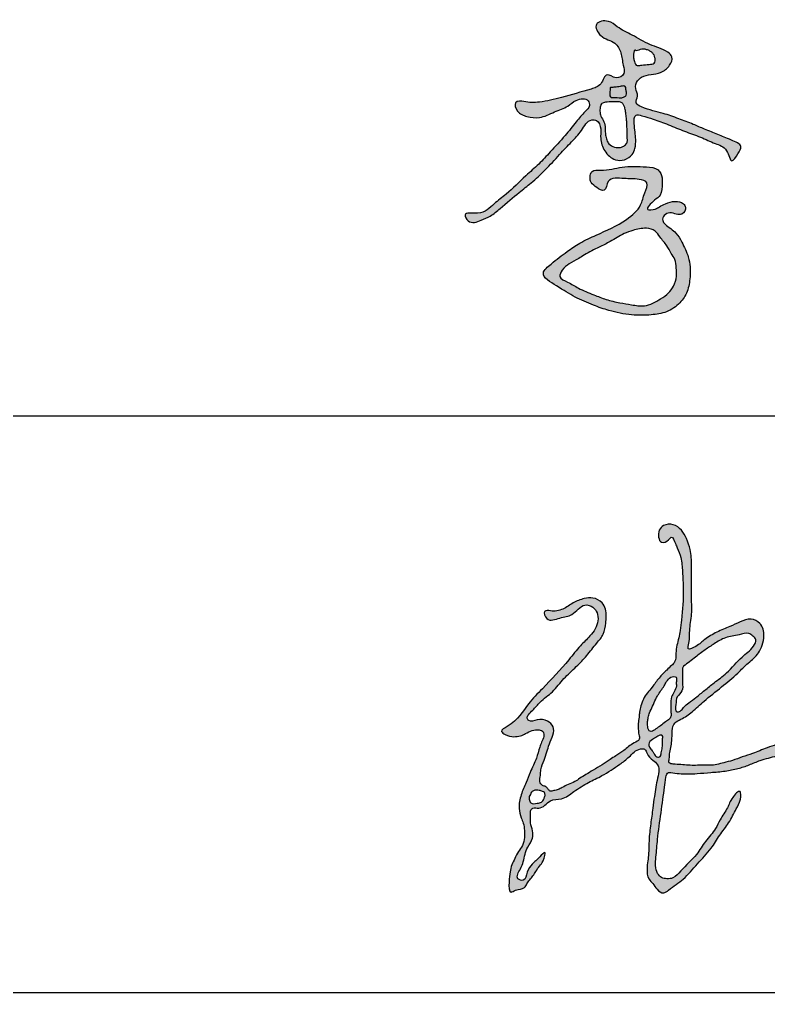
# Model space of a CAD drawing. Extents: x 28773 to 175644, y 7355 to 486294.
# Drawn here: x 150478 to 151777, y 141951 to 143639 of the extents above; entities that cross this region are included whole.
import ezdxf

# ---------------------------------------------------------------- set-up
doc = ezdxf.new("R2010")
doc.units = 0
doc.header["$LTSCALE"] = 1000
doc.header["$MEASUREMENT"] = 0
doc.layers.add('文字和字符', color=7, linetype='Continuous')

msp = doc.modelspace()

# ---------------------------------------------------------------- hatches: boundary and pattern name
at = {"layer": '文字和字符'}
h = msp.add_hatch(color=6, dxfattribs=at)
edge = h.paths.add_edge_path()
edge.add_spline(control_points=[(151353.1, 143496.5), (151353.4, 143496.4), (151390, 143493.2), (151420.2, 143505.6), (151458.6, 143514.4), (151488, 143523.9), (151494.8, 143549.7), (151512.1, 143533.5), (151529.9, 143543.6), (151523.7, 143562.3), (151523.1, 143580), (151510.6, 143602.6), (151486.3, 143604), (151471.6, 143634.1), (151500.7, 143638.8), (151517.2, 143622.9), (151542.7, 143611.7), (151570.4, 143593.5), (151596.3, 143588.1), (151612.8, 143573.2), (151605.5, 143556.5), (151587.1, 143542.2), (151563.6, 143544.5), (151548.1, 143532.2), (151544.9, 143518.7), (151552.6, 143506.9), (151544.5, 143493.3), (151567.4, 143481.8), (151590.8, 143477.7), (151621.2, 143466.8), (151645.1, 143457.7), (151667.2, 143447.9), (151690.2, 143439.4), (151709.1, 143430.9), (151734, 143421.1), (151723.7, 143405.7), (151711.8, 143385.1), (151706.2, 143417.2), (151683, 143423.4), (151658.9, 143435.7), (151631, 143444.5), (151604.4, 143456.3), (151579.1, 143465.7), (151562, 143470.5), (151543.9, 143475.9), (151544, 143451.3), (151547.3, 143435.3), (151546.9, 143416.2), (151540.7, 143402.9), (151528, 143394), (151508.2, 143394.1), (151491.8, 143409.7), (151484.6, 143430.7), (151487.5, 143448.5), (151482.5, 143464.3), (151463.7, 143465.9), (151453.2, 143444.4), (151434.8, 143425.8), (151413, 143403.1), (151391.1, 143378.2), (151367.4, 143356.4), (151340.3, 143335.7), (151317.5, 143315.8), (151296.1, 143297.7), (151278, 143290), (151258, 143282.6), (151245.9, 143306.4), (151281.6, 143298.4), (151299, 143318.5), (151328.2, 143339.3), (151351.7, 143364.7), (151378.9, 143387.2), (151400.6, 143411.6), (151423.1, 143435.1), (151442.3, 143459.8), (151456.1, 143476.4), (151468.1, 143487.2), (151464.2, 143503.3), (151442.5, 143500.6), (151428.2, 143486), (151404.8, 143479.1), (151382.6, 143466.1), (151358.7, 143470.1), (151342.2, 143475.7), (151331.8, 143498.2), (151353, 143496.5), (151353.1, 143496.5)], knot_values=[0, 0, 0, 0, 37.200114, 91.320491, 165.552277, 191.794321, 218.377312, 240.981666, 262.088012, 282.142005, 312.686531, 339.649791, 378.667629, 407.600467, 437.073636, 462.079158, 503.038538, 551.641933, 598.38254, 613.574993, 634.379376, 661.836336, 708.993627, 722.171326, 741.234276, 760.297225, 776.271776, 792.569008, 846.885535, 886.364067, 923.879172, 953.564578, 987.654437, 1022.983531, 1050.737693, 1069.313673, 1091.638002, 1119.125063, 1152.028231, 1189.926643, 1231.5094, 1273.175743, 1312.041059, 1340.553805, 1354.652933, 1375.412602, 1414.027671, 1435.47698, 1451.393633, 1473.994605, 1495.440379, 1528.930707, 1560.560192, 1583.420751, 1605.787661, 1617.314314, 1652.832859, 1689.166989, 1730.614602, 1782.406199, 1827.708188, 1864.317555, 1924.161807, 1954.751664, 1978.414961, 2009.901325, 2025.877661, 2056.206106, 2101.924511, 2138.940455, 2203.653812, 2245.874288, 2285.588792, 2339.12041, 2381.889891, 2414.291903, 2431.736174, 2443.518671, 2472.148613, 2496.841057, 2531.490224, 2570.411868, 2600.571575, 2626.813618, 2647.271258, 2667.490218, 2667.490218, 2667.490218, 2667.490218], degree=3, periodic=0)
edge = h.paths.add_edge_path(flags=16)
edge.add_spline(control_points=[(151488.3, 143493.3), (151488.4, 143493.4), (151500.4, 143496.6), (151509.3, 143495.6), (151517.5, 143496.7), (151524.1, 143494.2), (151526.2, 143489.3), (151529, 143484), (151529.5, 143476.2), (151530.8, 143467.9), (151531.4, 143459.7), (151531.3, 143452.9), (151532.6, 143444.8), (151531.7, 143437.4), (151532.6, 143429.9), (151531.7, 143423.5), (151526.6, 143419), (151519.2, 143415.8), (151509.8, 143417.1), (151500.3, 143421.5), (151496.6, 143430.2), (151494.1, 143439.3), (151494.2, 143450.1), (151492.6, 143461.7), (151486.2, 143470.2), (151484.5, 143479.7), (151485.3, 143486.8), (151486.3, 143490.9), (151488.2, 143493.3), (151488.3, 143493.3)], knot_values=[0, 0, 0, 0, 17.404746, 29.387846, 42.985867, 50.266335, 56.954161, 63.801774, 75.581128, 88.455483, 98.941086, 109.792245, 116.806441, 133.072793, 140.441564, 148.341049, 158.751059, 166.832285, 181.387675, 196.945751, 207.369773, 219.600317, 236.294444, 252.093415, 267.338386, 279.187562, 291.635416, 295.082405, 299.162326, 299.162326, 299.162326, 299.162326], degree=3, periodic=0)
edge = h.paths.add_edge_path(flags=16)
edge.add_spline(control_points=[(151546.4, 143585.5), (151546.5, 143585.5), (151557.2, 143587.4), (151563.9, 143587.2), (151571.4, 143584.4), (151575.6, 143581.2), (151579, 143577.4), (151580.1, 143572.3), (151581.3, 143567.3), (151578.3, 143561), (151568.4, 143561.1), (151560.5, 143559.8), (151553.7, 143559.2), (151547.8, 143557.6), (151544, 143565.2), (151543.6, 143572.2), (151541.6, 143578.3), (151546.4, 143585.6), (151546.4, 143585.5)], knot_values=[0, 0, 0, 0, 11.032394, 27.080246, 35.7167, 42.398017, 49.241922, 56.254438, 64.042896, 70.017142, 82.400073, 100.141744, 104.717416, 111.155207, 123.02071, 132.051492, 141.212423, 151.788927, 151.788927, 151.788927, 151.788927], degree=3, periodic=0)
h = msp.add_hatch(color=6, dxfattribs=at)
edge = h.paths.add_edge_path()
edge.add_spline(control_points=[(151479.3, 143347.1), (151479.4, 143347), (151497.9, 143336.3), (151495.8, 143367.6), (151528.7, 143361.3), (151547.3, 143363.5), (151571.7, 143356.6), (151560.3, 143335.8), (151556.7, 143312.4), (151524.4, 143285), (151486.7, 143268.8), (151451.3, 143252.4), (151424.9, 143234.6), (151405.5, 143219.1), (151377, 143195.9), (151414.4, 143174.3), (151439.7, 143157.5), (151471.6, 143143.7), (151503.8, 143132.3), (151537.6, 143125.5), (151571.4, 143125.6), (151601.1, 143130.1), (151623.6, 143145.2), (151637.8, 143167.3), (151642.2, 143195.2), (151640.7, 143225.5), (151628.4, 143249.9), (151616.8, 143271.3), (151601.7, 143279), (151592.1, 143290.1), (151595.5, 143300.5), (151609.5, 143306.4), (151625.8, 143294.8), (151635.9, 143311.5), (151624.6, 143326.3), (151603.8, 143322.7), (151589, 143314.4), (151580.3, 143309.1), (151559.6, 143306.4), (151578.5, 143325.4), (151592.7, 143334.4), (151592.8, 143354.1), (151592.8, 143369.6), (151583.1, 143381.9), (151557.6, 143383.7), (151524, 143385.3), (151495.5, 143375.4), (151470.3, 143378.8), (151467.4, 143365.2), (151467.6, 143354.9), (151479.2, 143347.2), (151479.3, 143347.1)], knot_values=[0, 0, 0, 0, 18.772704, 41.477809, 80.044627, 116.802218, 137.16377, 161.475231, 192.122008, 241.084265, 322.841358, 366.476474, 403.599349, 452.266279, 480.822437, 525.281218, 577.345985, 625.678179, 664.966098, 720.530015, 767.556127, 805.470545, 843.947055, 876.303707, 911.805465, 960.132454, 999.3713, 1024.963912, 1058.777917, 1069.239579, 1081.911788, 1097.237565, 1126.410668, 1144.842947, 1154.50106, 1197.467328, 1213.824352, 1225.506518, 1243.541639, 1270.934025, 1289.010321, 1319.830534, 1342.259698, 1352.785688, 1381.704372, 1440.604971, 1492.626113, 1513.017666, 1528.122336, 1540.553544, 1559.179396, 1559.179396, 1559.179396, 1559.179396], degree=3, periodic=0)
edge = h.paths.add_edge_path(flags=16)
edge.add_spline(control_points=[(151457.9, 143230.4), (151458.2, 143230.5), (151483.9, 143244.8), (151504, 143253.5), (151523, 143266.7), (151544.2, 143273.9), (151562.4, 143278.3), (151581.1, 143273.9), (151589.7, 143259.4), (151600.9, 143247.9), (151607.6, 143233.8), (151616, 143222.1), (151617, 143208.1), (151618.4, 143192.4), (151613.6, 143177), (151603.9, 143163.2), (151586.3, 143152.1), (151565.1, 143139.6), (151540.1, 143144), (151518.1, 143147.4), (151496, 143152.8), (151472.4, 143161.8), (151448.9, 143171.4), (151431.9, 143182.8), (151411.6, 143190.3), (151419.9, 143206.6), (151432.5, 143216.4), (151443.6, 143221.6), (151457.8, 143230.3), (151457.9, 143230.4)], knot_values=[0, 0, 0, 0, 40.204211, 70.058468, 108.464216, 130.884004, 163.643923, 185.732296, 204.334618, 231.03456, 252.428664, 268.982791, 289.824735, 309.33459, 334.505674, 354.736006, 378.254387, 420.802499, 451.909656, 480.365956, 514.245068, 545.922498, 586.383232, 616.269524, 639.057016, 655.457897, 678.34596, 704.341019, 720.45671, 720.45671, 720.45671, 720.45671], degree=3, periodic=0)
h = msp.add_hatch(color=6, dxfattribs=at)
edge = h.paths.add_edge_path()
edge.add_spline(control_points=[(151399.2, 142613.2), (151399.4, 142613.2), (151424.3, 142614.3), (151437.1, 142628), (151455.8, 142634.7), (151473.6, 142637.1), (151492.5, 142627.4), (151497, 142607.7), (151494.5, 142589.5), (151492.6, 142572.1), (151477, 142555.3), (151462.7, 142535.7), (151443.3, 142515.4), (151421.5, 142496.5), (151404.3, 142472.2), (151382.4, 142458), (151370.4, 142442.5), (151361.5, 142434.9), (151357.7, 142427.6), (151363.2, 142419), (151377.5, 142426.4), (151392.9, 142424.4), (151410.3, 142408.5), (151397.9, 142387.2), (151392.9, 142368.5), (151388, 142353.5), (151382, 142340.5), (151382, 142327.6), (151379.1, 142318.2), (151384.1, 142309.9), (151391.4, 142309.3), (151394.8, 142304.5), (151398.6, 142299.3), (151405.5, 142302), (151412.5, 142303.1), (151420.6, 142307.5), (151429.8, 142312.7), (151440.9, 142316.2), (151450.4, 142323.4), (151461.1, 142329.8), (151474.1, 142337.6), (151488.2, 142346), (151501.3, 142354.5), (151513.6, 142363), (151528.3, 142371.8), (151539.3, 142382.8), (151555, 142388.9), (151552, 142399.6), (151551.1, 142408.3), (151550.9, 142418.4), (151552.8, 142428.1), (151553.3, 142438.5), (151555.9, 142449.1), (151561, 142464.8), (151574.7, 142479), (151586.5, 142497.1), (151599.1, 142508.7), (151607.9, 142517.9), (151617.2, 142525.8), (151615.8, 142539.6), (151619, 142557.5), (151624.4, 142576.4), (151627.3, 142609), (151630.5, 142643.1), (151627.9, 142679.3), (151626.7, 142703.5), (151620.2, 142720.1), (151615.2, 142730.5), (151610.1, 142745.4), (151602.9, 142733.6), (151586.8, 142727.8), (151584.2, 142751.5), (151595.8, 142763.4), (151612.7, 142764.6), (151627.1, 142753.8), (151635.9, 142737.8), (151642.9, 142717.4), (151643.9, 142697.1), (151643.7, 142677.9), (151643.8, 142659), (151643.4, 142634.9), (151645, 142607.7), (151639.4, 142580.7), (151641, 142563.3), (151635.3, 142543.2), (151655.5, 142553.4), (151666.8, 142564.5), (151687.6, 142577.3), (151708.7, 142585), (151727.6, 142594.2), (151745.8, 142601.4), (151765.9, 142592.1), (151771, 142571.8), (151766.7, 142554.3), (151759.2, 142536.7), (151741.5, 142523.1), (151721.4, 142502.3), (151695.2, 142480.6), (151667.9, 142459.5), (151646.1, 142438.5), (151629.2, 142426.7), (151607.3, 142417), (151612.2, 142389.6), (151605.4, 142369.9), (151605.4, 142357.7), (151603.2, 142348.7), (151614.7, 142346.9), (151624.9, 142347.2), (151642.3, 142344.7), (151662.9, 142346), (151683.8, 142345), (151700.5, 142350.6), (151715.7, 142353.3), (151731.7, 142360.6), (151752.3, 142366), (151771.3, 142375.4), (151790, 142380.4), (151805.1, 142388.5), (151817.1, 142390.9), (151833.6, 142403.1), (151827.4, 142377.8), (151812.3, 142369), (151788.4, 142360.4), (151765.4, 142355.7), (151743.8, 142345.8), (151723.6, 142339.3), (151701.2, 142334.9), (151677.5, 142333.1), (151651, 142330.6), (151627.2, 142329.9), (151611.5, 142332.5), (151601.5, 142333.7), (151598.2, 142321.1), (151594.6, 142285.4), (151586, 142236.3), (151582.3, 142187.6), (151579.6, 142162.5), (151591.2, 142150), (151601.4, 142148.4), (151614.6, 142149.4), (151629.4, 142168.8), (151651.4, 142186.3), (151667, 142214.7), (151684.6, 142231.9), (151693.7, 142253.4), (151706.6, 142270.7), (151711.6, 142287.2), (151730.1, 142307), (151729, 142282.8), (151719.9, 142267.9), (151708.9, 142245.3), (151691.8, 142224.5), (151677.1, 142198.2), (151653.3, 142175.3), (151631.4, 142147.3), (151610, 142134.7), (151594.7, 142121.3), (151583.2, 142130.3), (151577.4, 142139.9), (151567.1, 142149.7), (151565.5, 142169.4), (151570.2, 142191), (151569.5, 142217.1), (151572.7, 142243.3), (151576.3, 142268.8), (151579.5, 142295.4), (151583.3, 142317.9), (151587.9, 142336), (151585.3, 142348.2), (151574.7, 142354.7), (151567, 142363.1), (151563.6, 142374.4), (151548.3, 142374.3), (151536.8, 142359.9), (151515.1, 142343.9), (151491.9, 142328.5), (151463.9, 142315.4), (151440.8, 142301.7), (151421.1, 142285), (151399.9, 142287), (151389.8, 142275.9), (151379.5, 142269.4), (151369.9, 142273.2), (151364, 142267.3), (151365, 142257.9), (151363.2, 142245.8), (151368.7, 142232.7), (151369.4, 142216.9), (151356.2, 142201.9), (151353.4, 142181.8), (151347.5, 142165.3), (151336.6, 142149), (151356.2, 142143), (151357.7, 142161.7), (151367.4, 142175.5), (151378, 142183), (151392.6, 142200.8), (151387.4, 142178.8), (151380, 142171.1), (151373.8, 142162), (151369, 142153.6), (151363, 142146.8), (151358.2, 142140.2), (151353.2, 142129.5), (151340.8, 142132.2), (151326.8, 142120.9), (151326.9, 142145.6), (151328.8, 142158.3), (151331.5, 142173), (151337.6, 142184.1), (151342.6, 142196), (151351.8, 142206.4), (151354.3, 142219.7), (151354.2, 142232.8), (151352.7, 142244.4), (151347.1, 142256.3), (151343.3, 142273), (151347.2, 142294.4), (151356.6, 142314.2), (151364.4, 142335.8), (151374.6, 142355.4), (151379.3, 142373.5), (151383.5, 142386.1), (151388, 142394.1), (151387.8, 142404.3), (151373.4, 142409.5), (151360.1, 142403), (151346.8, 142395.6), (151334, 142394.7), (151323.2, 142396.1), (151310.1, 142405.4), (151342.5, 142421.4), (151354.9, 142447.8), (151393.2, 142486.4), (151423.5, 142518.7), (151448.8, 142551.2), (151465.8, 142567.5), (151480.2, 142584.6), (151484, 142605.8), (151473.1, 142621.1), (151453.1, 142627.2), (151439.4, 142603.7), (151415.3, 142602.7), (151395, 142591.7), (151382.5, 142615.5), (151399.1, 142613.2), (151399.2, 142613.2)], knot_values=[0, 0, 0, 0, 29.830329, 58.917813, 87.403057, 108.106156, 133.178165, 167.21185, 183.493575, 210.674955, 237.313626, 275.867732, 312.375317, 353.761043, 395.875537, 434.582879, 460.669761, 476.274997, 484.417806, 491.620343, 511.676156, 536.924503, 555.692553, 598.362356, 618.348177, 639.189191, 663.45492, 677.063063, 692.317653, 702.959274, 711.943659, 720.14469, 726.927846, 735.80548, 746.57076, 757.657127, 773.391329, 790.76732, 805.441898, 822.594095, 842.866694, 868.323001, 891.127033, 907.573393, 930.634575, 961.258613, 976.688727, 988.002723, 1001.170801, 1014.557807, 1029.617846, 1042.133039, 1057.768168, 1075.005198, 1109.99381, 1138.042246, 1164.89526, 1180.29965, 1191.874738, 1213.241442, 1232.349281, 1268.725268, 1294.322921, 1368.395782, 1410.724556, 1445.044845, 1469.944393, 1480.867815, 1499.328512, 1508.741629, 1526.286567, 1555.649157, 1570.573337, 1593.98259, 1617.984445, 1641.382666, 1669.439815, 1707.291974, 1725.035697, 1749.43332, 1786.029801, 1824.844218, 1863.911625, 1895.042411, 1908.396405, 1926.997455, 1954.733646, 1988.605585, 2022.407336, 2049.221687, 2076.673409, 2100.00089, 2131.565175, 2154.184674, 2175.023051, 2209.537897, 2244.846276, 2295.987218, 2350.394106, 2388.904508, 2420.906973, 2437.842954, 2481.538585, 2513.67034, 2525.068719, 2534.685067, 2544.923321, 2563.314623, 2581.768155, 2615.884833, 2650.046285, 2667.232328, 2688.872495, 2714.057646, 2739.784309, 2777.467879, 2801.534699, 2820.718126, 2846.219989, 2860.698517, 2879.243585, 2912.659008, 2940.608915, 2982.423161, 3010.685784, 3039.178412, 3070.401495, 3105.567192, 3138.040416, 3181.77967, 3202.070017, 3207.318711, 3220.228211, 3244.089956, 3371.102495, 3414.225609, 3453.462193, 3467.26996, 3480.300078, 3495.079726, 3519.973063, 3575.220664, 3613.131208, 3652.775903, 3675.917744, 3710.071084, 3737.577823, 3760.456026, 3779.026476, 3804.406012, 3842.427404, 3879.53793, 3916.903526, 3966.451123, 4017.131972, 4061.072175, 4074.638395, 4092.565028, 4109.947309, 4123.823044, 4149.665691, 4185.989873, 4217.238435, 4257.446297, 4295.790415, 4324.39685, 4369.00823, 4390.680082, 4401.809145, 4417.703641, 4439.204356, 4450.588858, 4460.404255, 4494.065203, 4522.530802, 4573.458554, 4609.521342, 4650.912748, 4685.917862, 4712.736046, 4730.120946, 4746.286022, 4759.95949, 4766.863435, 4776.672561, 4797.16942, 4817.291784, 4834.860476, 4859.323634, 4896.066848, 4914.918931, 4939.065769, 4952.349318, 4974.17708, 4996.946, 5022.500289, 5038.394722, 5059.260572, 5074.696393, 5090.132213, 5102.860644, 5115.363234, 5127.279907, 5137.839505, 5160.110254, 5171.91017, 5195.838718, 5221.384366, 5238.430758, 5255.298426, 5274.238989, 5291.838335, 5311.960699, 5328.55338, 5346.364767, 5359.960569, 5382.934513, 5416.477261, 5448.016954, 5474.30002, 5511.880375, 5539.40652, 5552.058861, 5566.94274, 5578.03298, 5588.729847, 5622.382906, 5636.081831, 5651.985781, 5673.57334, 5685.092373, 5703.046221, 5778.830378, 5827.289368, 5921.873186, 5965.463367, 5998.231583, 6019.778213, 6058.791881, 6074.951846, 6095.085564, 6133.666904, 6164.015928, 6195.290173, 6213.346315, 6227.672688, 6227.672688, 6227.672688, 6227.672688], degree=3, periodic=0)
edge = h.paths.add_edge_path(flags=16)
edge.add_spline(control_points=[(151607.8, 142498.2), (151607.7, 142498.1), (151599, 142490.8), (151596.5, 142482.7), (151590.3, 142474.8), (151585.6, 142467.2), (151580.2, 142458.3), (151576.5, 142448), (151571.1, 142437.9), (151568.5, 142428.9), (151567.3, 142421.8), (151567.4, 142415.4), (151567.9, 142410), (151569.4, 142405.1), (151575.7, 142403), (151581.7, 142409.4), (151590.5, 142413.6), (151597.5, 142420.7), (151605.6, 142424.8), (151608.8, 142432), (151607.3, 142440.3), (151608.2, 142451), (151607.3, 142463.3), (151614.1, 142472.9), (151618.1, 142482.3), (151616.7, 142490.4), (151618.7, 142498.5), (151612.9, 142499.9), (151607.9, 142498.2), (151607.8, 142498.2)], knot_values=[0, 0, 0, 0, 15.16178, 26.885115, 40.319645, 54.966413, 64.568744, 83.231373, 100.644648, 111.873825, 122.261764, 130.597594, 138.137919, 145.255344, 149.904189, 163.057972, 176.277051, 191.533217, 204.002706, 212.709306, 222.244258, 238.518955, 257.638434, 271.136509, 286.704711, 297.422187, 307.353728, 313.519692, 320.456367, 320.456367, 320.456367, 320.456367], degree=3, periodic=0)
edge = h.paths.add_edge_path(flags=16)
edge.add_spline(control_points=[(151629.9, 142517.1), (151630.2, 142517.2), (151651.6, 142534), (151666.1, 142545), (151683.8, 142556.9), (151702.6, 142568.6), (151723.4, 142570), (151740.8, 142576.8), (151750, 142569.9), (151757.8, 142562.5), (151748.1, 142546.1), (151727.8, 142532.3), (151708.1, 142506.8), (151684.4, 142490.1), (151666.7, 142475.7), (151652.5, 142463.9), (151639.9, 142454.5), (151629.8, 142447.4), (151625.9, 142439.1), (151614.3, 142436.1), (151617.1, 142452.2), (151616.9, 142464.2), (151629.5, 142474), (151627.9, 142487.3), (151628, 142498.6), (151628.5, 142506.8), (151627.5, 142512.5), (151629.9, 142517), (151629.9, 142517.1)], knot_values=[0, 0, 0, 0, 36.430419, 65.187197, 91.419752, 121.899033, 155.898168, 179.129599, 191.187594, 202.563458, 218.937757, 256.902618, 310.337733, 348.658026, 377.380118, 405.122206, 425.745844, 443.117225, 454.890005, 463.601594, 481.231921, 499.962837, 517.902498, 538.606138, 551.160941, 565.957672, 570.889886, 577.866804, 577.866804, 577.866804, 577.866804], degree=3, periodic=0)
edge = h.paths.add_edge_path(flags=16)
edge.add_spline(control_points=[(151569.8, 142382), (151569.8, 142382.1), (151575.6, 142391.7), (151582.1, 142394.2), (151587.3, 142397.7), (151595.1, 142398.1), (151592.5, 142388.5), (151593.6, 142381), (151592.6, 142373), (151591, 142366.6), (151590.7, 142361.3), (151586.6, 142358.9), (151581.8, 142360.4), (151579, 142365.5), (151575.8, 142370), (151572.8, 142374.9), (151569.2, 142377), (151569.8, 142381.9), (151569.8, 142382)], knot_values=[0, 0, 0, 0, 13.966431, 26.642221, 32.867363, 40.668687, 50.865474, 62.813241, 75.541774, 82.709236, 91.158043, 95.563358, 100.25464, 110.515602, 118.401257, 123.681007, 133.675528, 136.491121, 136.491121, 136.491121, 136.491121], degree=3, periodic=0)
edge = h.paths.add_edge_path(flags=16)
edge.add_spline(control_points=[(151364.4, 142295), (151364.4, 142295.1), (151369.9, 142304.6), (151378.4, 142302.3), (151384.8, 142300.8), (151389.5, 142298.2), (151390.2, 142292.7), (151387.9, 142288.2), (151386.3, 142282.6), (151380.9, 142280.2), (151374, 142279.3), (151364.5, 142277.5), (151362.5, 142286.2), (151361.4, 142290.7), (151364.3, 142295), (151364.4, 142295)], knot_values=[0, 0, 0, 0, 11.122688, 25.410392, 33.76565, 39.259742, 46.34399, 54.032835, 60.099225, 69.754386, 75.753906, 90.734986, 100.54138, 106.793197, 112.698594, 112.698594, 112.698594, 112.698594], degree=3, periodic=0)

# ---------------------------------------------------------------- linework, layer by layer
for p, q in [((145644.1, 142951.4), (153644.1, 142951.4)), ((145644.1, 141951.4), (153644.1, 141951.4))]:
    msp.add_line(p, q)
at = {"layer": '文字和字符', "color": 6}
for points, start_tangent, end_tangent in [([(151353.1, 143496.5), (151379.9, 143495.5), (151418.1, 143503.7), (151469.6, 143518.1), (151486.1, 143527.4), (151497.4, 143542.8), (151512.8, 143537.7), (151526.2, 143544.9), (151525.2, 143559.3), (151521.1, 143580.9), (151510.8, 143597.4), (151486.1, 143610.8), (151478.8, 143630.3), (151499.4, 143635.5), (151514.9, 143626.2), (151540.7, 143611.8), (151571.6, 143595.3), (151602.5, 143581.9), (151609.7, 143573.7), (151605.6, 143559.3), (151590.1, 143546.9), (151557.1, 143538.7), (151549.9, 143532.5), (151546.8, 143519.1), (151549.9, 143505.7), (151547.9, 143494.4), (151557.1, 143487.2), (151594.6, 143475.7), (151621.5, 143466.6), (151646.7, 143456.8), (151666.4, 143448.5), (151689.3, 143439.4), (151712.7, 143429.6), (151729.2, 143418.2), (151724.1, 143405.9), (151713.8, 143393.5), (151704.5, 143411), (151684.5, 143423.8), (151659.4, 143434.6), (151631.3, 143445), (151603.5, 143456.3), (151577.2, 143466), (151557.5, 143471.8), (151547.4, 143472.9), (151544.3, 143458.3), (151546.8, 143430.6), (151545.6, 143415.2), (151540.7, 143404.8), (151527.3, 143395.6), (151511.8, 143395.6), (151493.3, 143411), (151486.1, 143432.6), (151486.1, 143449.1), (151478.8, 143463.5), (151470.6, 143464.6), (151452.7, 143446.3), (151435.6, 143426.5), (151415, 143404.8), (151389.5, 143377.5), (151365.5, 143355.4), (151344.9, 143338.9), (151311.9, 143311.1), (151294.4, 143297.8), (151279, 143290.6), (151256.3, 143289.5), (151251.1, 143299.8), (151272.8, 143302.9), (151301.5, 143319.1), (151322.2, 143335.9), (151356.2, 143367.8), (151378.8, 143388.1), (151398.5, 143409), (151424.4, 143437.5), (151443.8, 143461.5), (151459.3, 143479), (151466.5, 143489.3), (151464.4, 143497.5), (151443.8, 143498.5), (151429, 143488.7), (151406.2, 143478.5), (151379.9, 143468.7), (151358.3, 143470.7), (151341.8, 143480), (151338.7, 143494.4), (151353.1, 143496.5)], (0.971288, -0.237905), (0.971288, -0.237905)), ([(151546.4, 143585.5), (151554.3, 143586.7), (151565.8, 143586.3), (151571.6, 143584), (151575.5, 143581.1), (151578.6, 143577.2), (151580.1, 143572.4), (151580.7, 143566.9), (151578.8, 143563), (151570.1, 143560.9), (151557.4, 143559.5), (151554.1, 143559.2), (151549.5, 143558.8), (151544.5, 143565.7), (151543.3, 143572.1), (151543, 143578.7), (151546.4, 143585.5)], (0.61273, -0.790293), (0.61273, -0.790293)), ([(151502.9, 143520.9), (151511, 143521.4), (151519.8, 143522.5), (151527, 143523.3), (151528.7, 143522.6), (151529.7, 143518.9), (151530.7, 143512.6), (151530.3, 143507.5), (151526.9, 143504.4), (151521.3, 143503), (151508.2, 143503.6), (151504.3, 143503.6), (151501.7, 143510.9), (151502.5, 143516.4), (151502.6, 143519.2), (151502.9, 143520.9)], (0.999939, 0.01108), (0.999939, 0.01108)), ([(151488.3, 143493.3), (151500.6, 143495.8), (151509.2, 143496), (151519, 143495.8), (151523.7, 143493.6), (151526.2, 143489.4), (151528.2, 143484.9), (151529.6, 143476.6), (151530.7, 143467.4), (151531.3, 143459.8), (151531.6, 143452), (151532.1, 143447), (151532.1, 143435.3), (151532.4, 143430), (151531.3, 143424.4), (151526, 143419.1), (151520.6, 143416.8), (151510.1, 143417.6), (151500.4, 143423.1), (151496.9, 143429.8), (151494.7, 143438.3), (151493.9, 143450.3), (151491.6, 143461.5), (151486.6, 143471.3), (151484.9, 143479.6), (151485.8, 143488.6), (151486.6, 143490.9), (151488.3, 143493.3)], (0.909237, 0.416279), (0.909237, 0.416279)), ([(151479.3, 143347.1), (151492.1, 143342.8), (151499.3, 143357.6), (151526.6, 143362.9), (151553, 143361.4), (151566.3, 143355.2), (151562.5, 143338.1), (151555.4, 143317.2), (151530.7, 143292), (151478.4, 143264.8), (151450.2, 143250.9), (151427.8, 143236.2), (151400.1, 143214.7), (151386.7, 143199.1), (151409.6, 143176.7), (151441.8, 143157.5), (151473.6, 143143.3), (151500.4, 143134.1), (151539.7, 143126.6), (151573.6, 143126.6), (151600.4, 143132), (151623.4, 143147.5), (151635.9, 143167.1), (151641, 143192.2), (151638, 143226.9), (151626.7, 143252.8), (151616.7, 143268.3), (151597.9, 143283.8), (151593.7, 143290.1), (151596.2, 143298.8), (151606.2, 143303.4), (151627.1, 143301.3), (151633.4, 143313), (151629.7, 143318.9), (151598.7, 143319.3), (151588.2, 143313.9), (151580.7, 143310.1), (151567.7, 143309.3), (151579.4, 143325.2), (151589.1, 143334), (151592.8, 143355.9), (151590.4, 143371.8), (151585.7, 143377.8), (151565.5, 143383.1), (151523.1, 143382.7), (151486, 143377.3), (151471.4, 143375.2), (151467.7, 143365), (151469.4, 143356.2), (151479.3, 143347.1)], (0.708393, -0.705818), (0.708393, -0.705818)), ([(151457.9, 143230.4), (151483.5, 143244), (151502.7, 143253.7), (151526.8, 143267.4), (151542, 143272.9), (151565.3, 143276.6), (151580.5, 143271.8), (151589, 143261.4), (151600.8, 143246.3), (151608.6, 143233), (151614.5, 143222.6), (151617.1, 143207.8), (151617.5, 143193.7), (151612.3, 143176.4), (151603.8, 143164.5), (151590.1, 143154.5), (151561.9, 143142.3), (151539.6, 143144), (151519.4, 143147.5), (151495.7, 143153.4), (151474.2, 143161.2), (151447.6, 143173), (151428.7, 143183.4), (151415.4, 143193), (151419.5, 143204.1), (151431.7, 143215.2), (151448, 143224.4), (151457.9, 143230.4)], (0.864918, 0.501914), (0.864918, 0.501914)), ([(151399.2, 142613.2), (151420.5, 142616.4), (151438.5, 142627), (151457.7, 142634.5), (151472.6, 142635.5), (151488.5, 142627), (151495.9, 142603.7), (151494.9, 142592), (151490.6, 142572.8), (151479.3, 142557.3), (151461.9, 142535.7), (151443.9, 142516.5), (151422.5, 142495.8), (151402.4, 142473), (151381.1, 142454.9), (151368.4, 142441.1), (151360.7, 142432.9), (151358.8, 142427.3), (151361.4, 142422.9), (151375.8, 142424.1), (151393.9, 142422), (151403.5, 142412.4), (151397.1, 142382.4), (151392.8, 142368.6), (151388, 142354.4), (151382.5, 142337.8), (151381.5, 142328), (151380.7, 142317.1), (151385, 142310.7), (151391.1, 142308.4), (151395.1, 142304.1), (151398.5, 142300.7), (151404.9, 142301.5), (151412.4, 142303.5), (151419.6, 142307), (151429.7, 142312.2), (151441.2, 142317.1), (151450, 142322.9), (151460.5, 142329.5), (151473, 142336.9), (151488.7, 142346.4), (151502.5, 142355.4), (151512.4, 142362), (151526.2, 142371.2), (151544.1, 142384.2), (151553, 142390.8), (151552.4, 142398.9), (151551.3, 142408.3), (151551.3, 142418), (151552.6, 142428.8), (151553.5, 142437.7), (151556, 142448.7), (151560.2, 142460.4), (151575.2, 142480.7), (151587.4, 142496.8), (151600.9, 142510.7), (151608.8, 142518.5), (151614.4, 142524.6), (151616.5, 142539.9), (151618.4, 142553.5), (151624.1, 142579.1), (151626.3, 142597.4), (151629.3, 142650.7), (151627.9, 142681.2), (151625, 142705.7), (151619, 142722.6), (151615.8, 142729.8), (151608.6, 142741), (151603.8, 142736.2), (151591.8, 142732.2), (151587.8, 142753), (151595, 142761), (151611.8, 142762.6), (151626.1, 142753), (151634.9, 142738.6), (151641.3, 142719.4), (151643.7, 142692.3), (151643.7, 142679.5), (151643.7, 142661.9), (151643.7, 142635.5), (151643.7, 142607.5), (151640.5, 142579.6), (151638.9, 142557.2), (151638.1, 142547.6), (151650.9, 142551.6), (151666.9, 142563.6), (151687.7, 142576.4), (151710.1, 142586), (151727.7, 142594), (151746.9, 142598.8), (151762.1, 142591.6), (151769.3, 142570), (151766.1, 142554), (151759.7, 142540.4), (151742.1, 142522.8), (151723.7, 142505.3), (151695.7, 142481.3), (151665.3, 142456.5), (151644.5, 142438.1), (151625.3, 142425.3), (151615, 142418.9), (151609.5, 142387.9), (151605.6, 142365.1), (151605, 142356.9), (151605, 142350), (151611.9, 142347.5), (151625.2, 142346.8), (151638.4, 142345.6), (151663, 142345.6), (151687.6, 142346.8), (151699.6, 142350), (151714.7, 142353.8), (151731.7, 142360.1), (151749.4, 142365.7), (151774.6, 142375.8), (151791, 142381.5), (151803.6, 142387.1), (151820.6, 142394.1), (151830.1, 142398.5), (151828.2, 142385.3), (151810.5, 142368.9), (151791.6, 142361.9), (151762.6, 142353.8), (151743.7, 142346.2), (151724.1, 142339.9), (151702.1, 142335.5), (151676.9, 142333), (151653.5, 142331.1), (151622, 142331.1), (151607.5, 142333), (151603.7, 142333), (151599.3, 142324.8), (151596.8, 142307.8), (151584.8, 142217), (151582, 142186.1), (151584.8, 142157.9), (151591.8, 142150.9), (151601, 142148.8), (151611.5, 142150.2), (151624.9, 142162.2), (151652.4, 142191), (151667.9, 142213.5), (151685.4, 142236), (151693.2, 142250.8), (151705.9, 142271.9), (151715, 142289.5), (151727.7, 142300), (151728.4, 142286.7), (151721.3, 142269.8), (151708, 142245.9), (151692.5, 142224.1), (151677.7, 142201.6), (151654, 142174.8), (151629.1, 142148.1), (151603.8, 142129.1), (151595.4, 142124.2), (151584.1, 142130.5), (151576.4, 142140.4), (151570, 142148.1), (151566.5, 142166.4), (151569.3, 142192.4), (151570, 142214.9), (151572.8, 142243.8), (151576.5, 142271.1), (151579.2, 142291.6), (151584.8, 142323.2), (151586.9, 142338.7), (151584.8, 142346.4), (151576.4, 142354.2), (151566.5, 142366.1), (151562.3, 142373.2), (151555.2, 142373.9), (151535.4, 142359.9), (151519.3, 142347.2), (151488.4, 142327.5), (151465.2, 142315.6), (151439.8, 142300), (151418, 142287.4), (151399, 142283.8), (151389.1, 142276.1), (151378.6, 142271.2), (151368.7, 142271.2), (151365.2, 142267.7), (151364.5, 142260.6), (151364.5, 142245.9), (151368, 142231.8), (151368, 142219.1), (151359.6, 142203.7), (151351.8, 142178.3), (151346.9, 142165.7), (151342.7, 142148.8), (151351.8, 142146), (151358.9, 142160.1), (151367.3, 142174.1), (151380.7, 142186.8), (151389.1, 142194.5), (151386.3, 142179.7), (151380, 142170.6), (151373.6, 142161.5), (151368.7, 142153.7), (151363.1, 142146.7), (151358.2, 142139.7), (151353.9, 142133.3), (151338.5, 142129.1), (151330.7, 142125.6), (151327.2, 142142.5), (151329.3, 142160.8), (151332.1, 142172.7), (151337.2, 142183.8), (151343.4, 142195.9), (151350.4, 142206.5), (151353.9, 142220.5), (151353.9, 142232.5), (151351.8, 142245.2), (151348.3, 142254.3), (151344.8, 142270.5), (151348.3, 142294.4), (151356.8, 142315.5), (151363.8, 142333.1), (151374.6, 142357.9), (151380.5, 142376.9), (151383.6, 142385.4), (151387.4, 142395.5), (151386.3, 142403.4), (151379.4, 142406.8), (151356, 142400.6), (151347, 142396.5), (151335.7, 142395.1), (151320.5, 142398.6), (151314.3, 142404.1), (151323.9, 142412.7), (151361.4, 142452.5), (151385, 142478.2), (151430.9, 142528.6), (151451.1, 142552.7), (151467.4, 142569.7), (151476.7, 142582.2), (151479.8, 142610.1), (151472.8, 142619.4), (151458.8, 142623.3), (151436.3, 142607), (151415.3, 142600.8), (151392.8, 142600), (151388.9, 142612.4), (151399.2, 142613.2)], (0.984905, -0.173097), (0.984905, -0.173097)), ([(151629.9, 142517.1), (151650.7, 142533.2), (151667.2, 142545.6), (151682.9, 142556.2), (151702.3, 142566.5), (151726.2, 142571.8), (151742.8, 142574.1), (151750.2, 142569.5), (151755.2, 142563.1), (151751.1, 142552), (151731.3, 142533.2), (151704.4, 142505.6), (151682.7, 142488.5), (151666.6, 142475.5), (151651, 142462.9), (151639.1, 142454), (151629.7, 142445.8), (151624.2, 142439.4), (151618.1, 142438.1), (151616.4, 142450.7), (151619, 142463.9), (151626.8, 142474.3), (151628.1, 142489.1), (151628.1, 142498.2), (151628.1, 142508.8), (151628.1, 142512.4), (151629.9, 142517.1)], (0.790786, 0.612093), (0.790786, 0.612093)), ([(151607.8, 142498.2), (151600.1, 142490.5), (151596.1, 142483), (151590.7, 142475), (151584.9, 142466.2), (151581.5, 142460.2), (151576.1, 142447.9), (151570.9, 142436.4), (151568.6, 142428.6), (151567.5, 142421.2), (151567.5, 142415.2), (151568.1, 142409.8), (151570.3, 142405.2), (151573.5, 142404.1), (151581.8, 142408.7), (151589.8, 142413.8), (151598.4, 142420.7), (151605.5, 142426.1), (151608.1, 142431.8), (151607.8, 142438.7), (151607.8, 142450.4), (151609, 142464.2), (151613.6, 142472.7), (151617.3, 142483.3), (151617.3, 142491), (151617, 142498.2), (151612.7, 142499.3), (151607.8, 142498.2)], (-0.840213, -0.542256), (-0.840213, -0.542256)), ([(151569.8, 142382), (151575.8, 142390.1), (151583.4, 142395.1), (151587.4, 142397.1), (151593, 142396.9), (151593.2, 142389.6), (151593.2, 142381), (151592.2, 142371.8), (151591.2, 142366.8), (151589.4, 142360.9), (151586.6, 142359.4), (151583.4, 142360.2), (151578.6, 142365.8), (151575.5, 142370.6), (151573.3, 142373.7), (151569.7, 142379.9), (151569.8, 142382)], (-0.111358, 0.99378), (-0.111358, 0.99378)), ([(151364.4, 142295), (151369.4, 142301.3), (151379.6, 142302), (151385.4, 142300.3), (151388.6, 142298), (151389.6, 142293), (151387.9, 142287.8), (151386.1, 142283.8), (151380.1, 142280.3), (151375.9, 142279.5), (151365.1, 142280.3), (151362.3, 142286.8), (151362.3, 142291.3), (151364.4, 142295)], (0.091716, 0.995785), (0.091716, 0.995785))]:
    msp.add_spline(points, degree=3, dxfattribs=dict(at, start_tangent=start_tangent, end_tangent=end_tangent))

doc.saveas('drawing.dxf')
